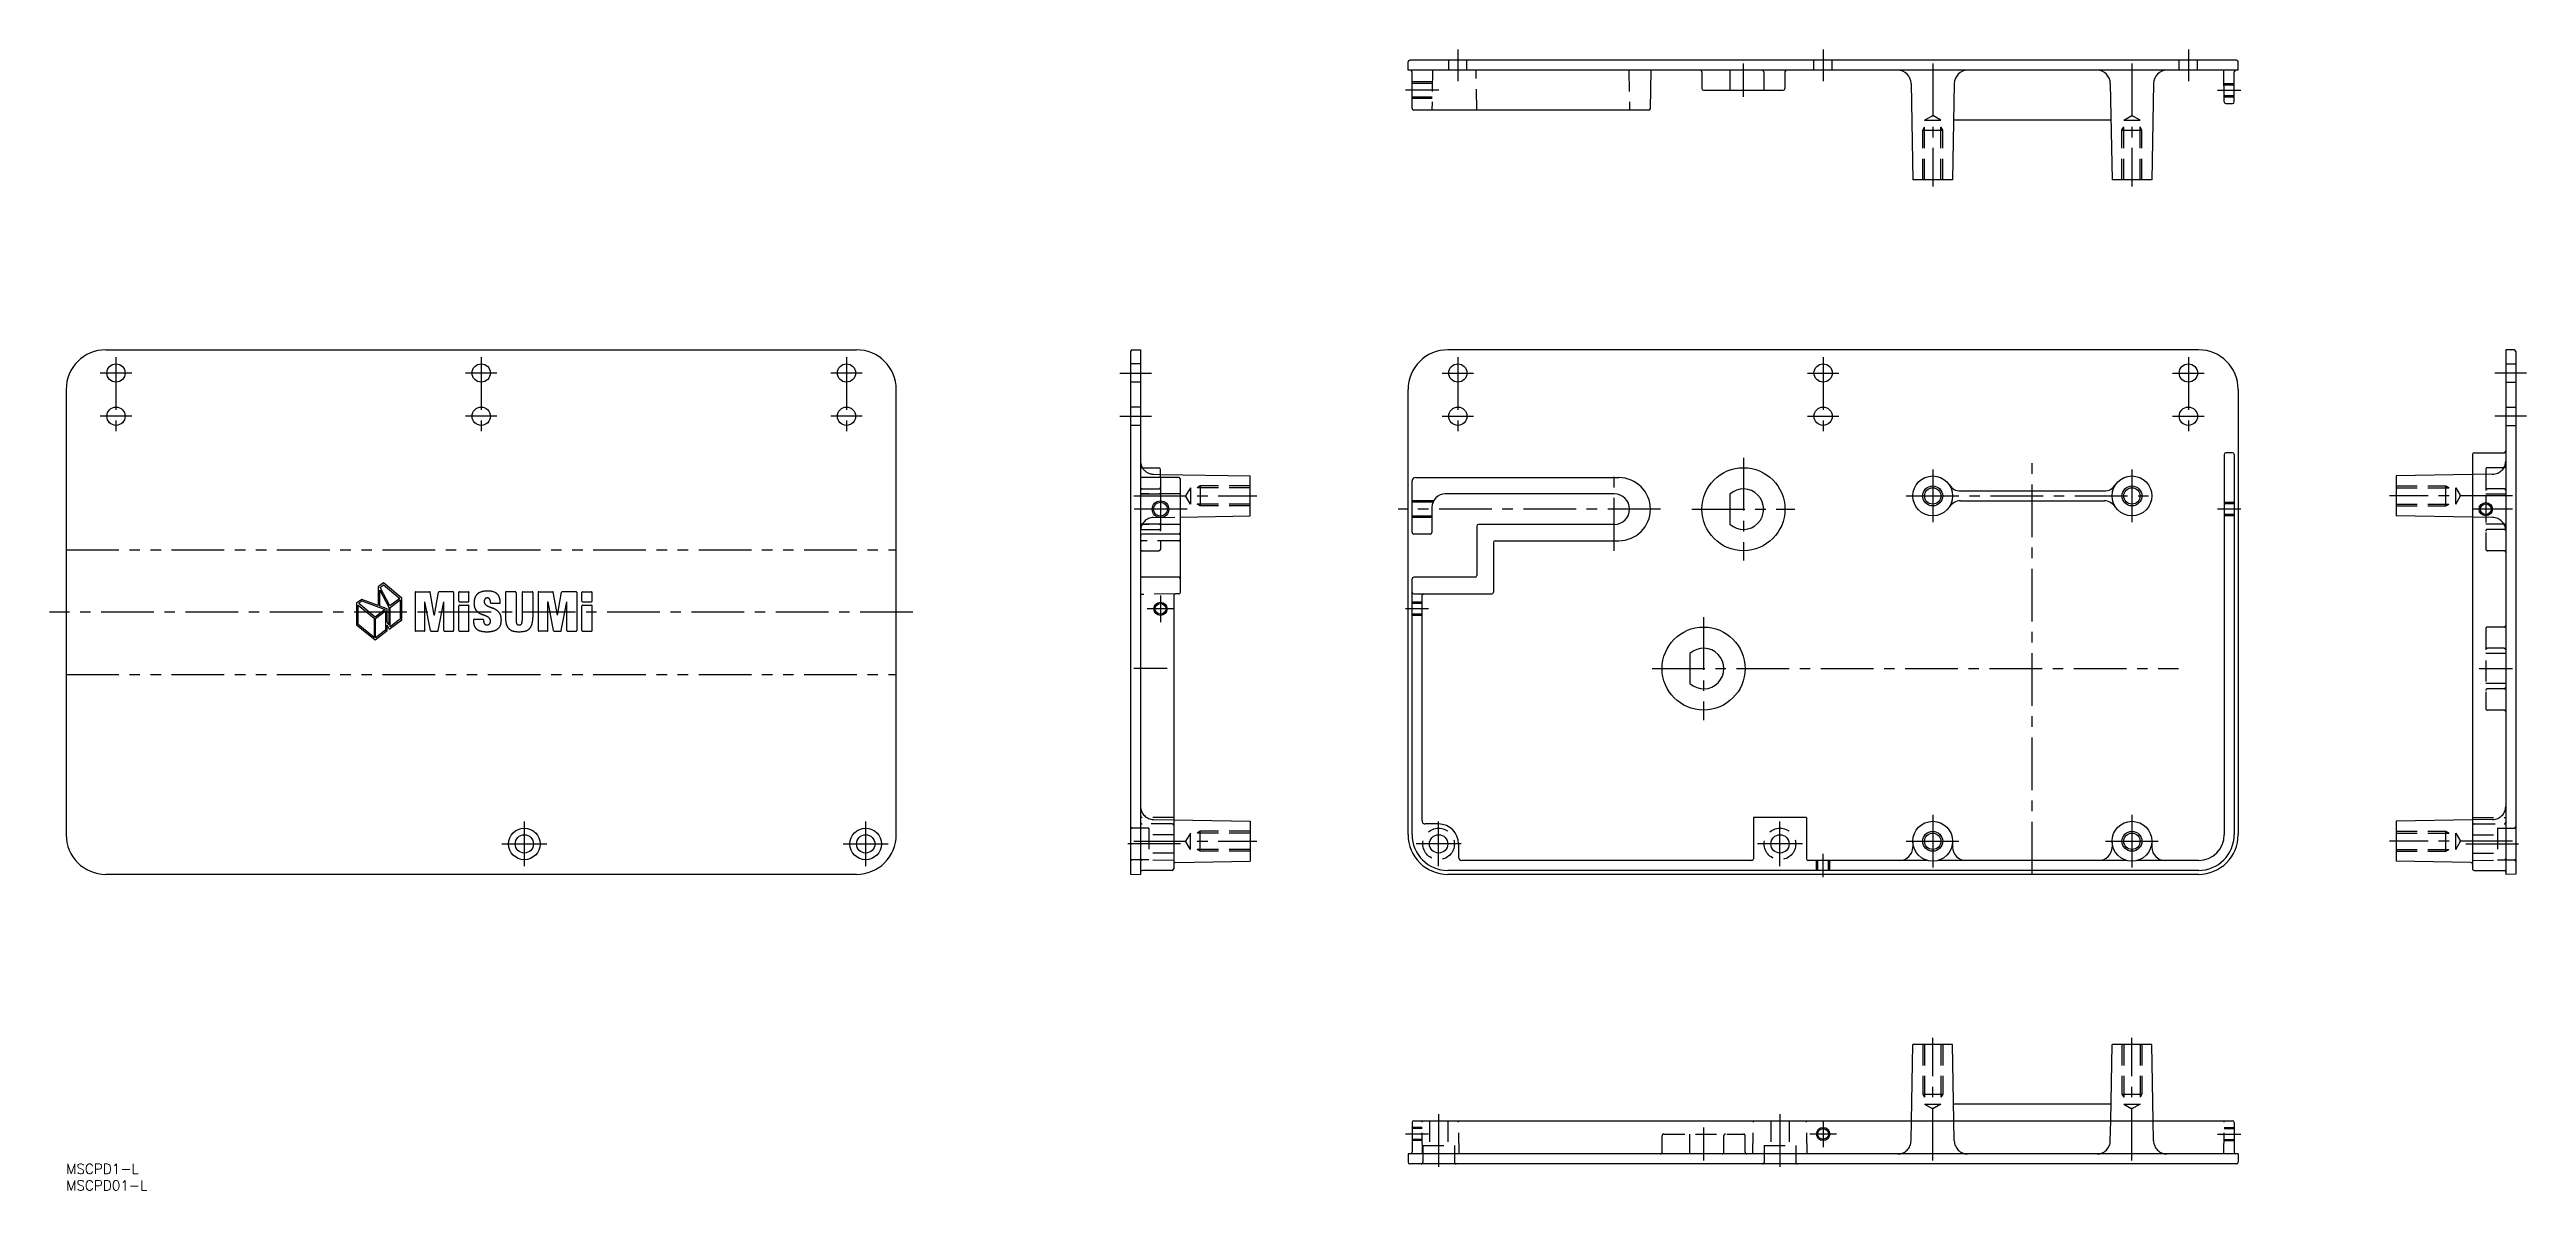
# Model space of a CAD drawing. Extents: x -5 to 741, y -8 to 336.
import ezdxf
from ezdxf.enums import TextEntityAlignment as Align

# ---------------------------------------------------------------- set-up
doc = ezdxf.new("R2010")
doc.units = 0
doc.header["$LTSCALE"] = 0.5
for name, pattern in [('CENTER', [50.8, 31.75, -6.35, 6.35, -6.35]), ('DASHED', [19.05, 12.7, -6.35]), ('PHANTOM', [63.5, 31.75, -6.35, 6.35, -6.35, 6.35, -6.35])]:
    doc.linetypes.add(name, pattern=pattern)
doc.layers.get('0').update_dxf_attribs({"linetype": 'CONTINUOUS'})
doc.layers.add('CENTER', color=1, linetype='CENTER')
doc.styles.get("Standard").update_dxf_attribs({"font": 'txt.shx', "height": 3, "bigfont": 'bigfont.shx'})

msp = doc.modelspace()

# ---------------------------------------------------------------- linework, layer by layer
at = {"color": 7, "linetype": 'CONTINUOUS'}
for p, q in [((404.12, 329.35), (404.12, 331.85)), ((654.12, 329.35), (404.12, 329.35)), ((653.62, 332.35), (404.62, 332.35)), ((405.32, 317.85), (405.32, 328.85)), ((477.12, 317.85), (477.32, 329.35)), ((492.62, 328.85), (492.62, 323.85)), ((517.62, 328.85), (517.62, 323.85)), ((649.92, 319.85), (649.75, 329.35)), ((652.92, 319.85), (652.92, 328.85)), ((654.12, 329.35), (654.12, 331.85)), ((493.12, 323.35), (517.12, 323.35)), ((555.61, 325.42), (556.12, 296.35)), ((568.63, 325.42), (568.12, 296.35)), ((615.61, 325.42), (616.12, 296.35)), ((628.63, 325.42), (628.12, 296.35)), ((476.62, 317.35), (405.82, 317.35)), ((615.81, 314.35), (568.43, 314.35)), ((650.42, 319.35), (652.42, 319.35)), ((568.12, 296.35), (556.12, 296.35)), ((628.12, 296.35), (616.12, 296.35)), ((12, 245.17), (238, 245.17)), ((320.56, 244.63), (320.56, 87.23)), ((321.05, 245.13), (323.56, 245.17)), ((323.56, 245.17), (323.56, 87.17)), ((642.12, 245.17), (416.12, 245.17)), ((737.19, 245.13), (734.68, 245.17)), ((734.68, 245.17), (734.68, 87.17)), ((737.68, 244.63), (737.68, 87.23)), ((0, 233.17), (0, 99.17)), ((250, 99.17), (250, 233.17)), ((404.12, 99.17), (404.12, 233.17)), ((654.12, 233.17), (654.12, 99.17)), ((324.06, 209.67), (329.06, 209.67)), ((329.56, 206.67), (329.56, 209.17)), ((649.92, 213.67), (649.92, 99.17)), ((652.42, 214.17), (650.42, 214.17)), ((652.92, 213.67), (652.92, 99.17)), ((724.68, 213.67), (724.68, 88.87)), ((725.18, 214.17), (734.18, 214.17)), ((335.06, 206.67), (324.06, 206.67)), ((329.56, 207.65), (356.56, 207.17)), ((335.56, 172.17), (335.56, 206.17)), ((356.56, 195.17), (356.56, 207.17)), ((405.32, 190.17), (405.32, 205.67)), ((406.32, 206.67), (467.62, 206.67)), ((466.22, 201.77), (415.32, 201.77)), ((501.02, 201.69), (501.02, 192.66)), ((570.47, 202.67), (613.77, 202.67)), ((724.68, 207.58), (701.68, 207.17)), ((701.68, 207.17), (701.68, 195.17)), ((335.56, 194.81), (356.56, 195.17)), ((411.32, 197.77), (411.32, 190.17)), ((570.47, 199.67), (613.77, 199.67)), ((724.68, 194.77), (701.68, 195.17)), ((335.06, 189.67), (324.06, 189.67)), ((410.82, 189.67), (405.82, 189.67)), ((424.82, 192.07), (424.82, 177.17)), ((466.22, 192.57), (425.32, 192.57)), ((429.82, 187.17), (429.82, 172.17)), ((430.32, 187.67), (467.62, 187.67)), ((335.06, 176.67), (324.06, 176.67)), ((335.06, 171.67), (334.06, 171.67)), ((405.32, 99.17), (405.32, 176.17)), ((424.32, 176.67), (405.82, 176.67)), ((405.82, 171.67), (429.32, 171.67)), ((333.56, 171.17), (333.56, 88.87)), ((408.32, 103.37), (408.32, 171.17)), ((489.02, 153.69), (489.02, 144.66)), ((333.56, 103.58), (356.56, 103.17)), ((356.56, 103.17), (356.56, 91.17)), ((413.32, 102.37), (409.32, 102.37)), ((524.12, 104.37), (508.12, 104.37)), ((508.12, 104.37), (508.12, 91.87)), ((524.12, 104.37), (524.12, 91.87)), ((556.12, 97.17), (556.12, 95.37)), ((568.12, 97.17), (568.12, 95.37)), ((616.12, 97.17), (616.12, 95.37)), ((628.12, 97.17), (628.12, 95.37)), ((724.68, 103.58), (701.68, 103.17)), ((701.68, 103.17), (701.68, 91.17)), ((334.05, 90.78), (356.56, 91.17)), ((419.32, 96.37), (419.32, 92.37)), ((507.62, 91.37), (420.32, 91.37)), ((560.58, 91.37), (524.62, 91.37)), ((620.58, 91.37), (563.66, 91.37)), ((642.12, 91.37), (623.66, 91.37)), ((724.19, 90.78), (701.68, 91.17)), ((238, 87.17), (12, 87.17)), ((320.56, 87.23), (323.56, 87.17)), ((333.06, 88.37), (324.06, 88.37)), ((642.12, 88.37), (416.12, 88.37)), ((642.12, 87.17), (416.12, 87.17)), ((725.18, 88.37), (734.18, 88.37)), ((737.68, 87.23), (734.68, 87.17)), ((555.72, 13), (556.12, 36)), ((568.12, 36), (556.12, 36)), ((568.52, 13), (568.12, 36)), ((615.72, 13), (616.12, 36)), ((628.12, 36), (616.12, 36)), ((628.52, 13), (628.12, 36)), ((615.81, 18), (568.43, 18)), ((405.32, 12.5), (405.32, 3.5)), ((405.82, 13), (652.42, 13)), ((652.92, 12.5), (652.92, 3.5)), ((404.12, 3), (404.12, 0.5)), ((654.12, 3), (404.12, 3)), ((653.62, 0), (404.62, 0)), ((654.12, 3), (654.12, 0.5))]:
    msp.add_line(p, q, dxfattribs=at)
at = {"color": 3, "linetype": 'DASHED'}
for p, q in [((411.53, 329.35), (411.32, 317.35)), ((416.37, 329.35), (416.37, 332.35)), ((421.87, 329.35), (421.87, 332.35)), ((424.82, 317.35), (424.61, 329.35)), ((470.61, 329.35), (470.82, 317.35)), ((501.02, 329.35), (501.02, 323.35)), ((511.22, 328.85), (511.22, 323.85)), ((526.37, 329.35), (526.37, 332.35)), ((531.87, 329.35), (531.87, 332.35)), ((636.37, 329.35), (636.37, 332.35)), ((641.87, 329.35), (641.87, 332.35)), ((411.47, 325.85), (405.32, 325.85)), ((411.46, 325.42), (405.32, 325.42)), ((411.39, 321.28), (405.32, 321.28)), ((411.38, 320.85), (405.32, 320.85)), ((649.82, 325.35), (652.92, 325.35)), ((649.83, 324.97), (652.92, 324.97)), ((649.89, 321.73), (652.92, 321.73)), ((649.89, 321.35), (652.92, 321.35)), ((559.66, 314.35), (562.12, 315.77)), ((559.66, 296.35), (559.66, 314.35)), ((559.66, 314.35), (564.58, 314.35)), ((564.58, 314.35), (562.12, 315.77)), ((564.58, 296.35), (564.58, 314.35)), ((619.66, 314.35), (622.12, 315.77)), ((619.66, 296.35), (619.66, 314.35)), ((619.66, 314.35), (624.58, 314.35)), ((624.58, 314.35), (622.12, 315.77)), ((624.58, 296.35), (624.58, 314.35)), ((559.12, 311.35), (559.66, 312.29)), ((559.12, 296.35), (559.12, 311.35)), ((559.12, 311.35), (565.12, 311.35)), ((565.12, 311.35), (564.58, 312.29)), ((565.12, 296.35), (565.12, 311.35)), ((619.12, 311.35), (619.66, 312.29)), ((619.12, 296.35), (619.12, 311.35)), ((619.12, 311.35), (625.12, 311.35)), ((625.12, 311.35), (624.58, 312.29)), ((625.12, 296.35), (625.12, 311.35)), ((323.56, 240.92), (320.56, 240.92)), ((734.68, 240.92), (737.68, 240.92)), ((323.56, 235.42), (320.56, 235.42)), ((734.68, 235.42), (737.68, 235.42)), ((323.56, 227.92), (320.56, 227.92)), ((734.68, 227.92), (737.68, 227.92)), ((323.56, 222.42), (320.56, 222.42)), ((734.68, 222.42), (737.68, 222.42)), ((728.68, 209.17), (728.68, 185.17)), ((734.18, 209.67), (729.18, 209.67)), ((329.56, 201.69), (323.56, 201.69)), ((324.06, 203.27), (329.06, 203.27)), ((335.56, 201.77), (324.06, 201.77)), ((327.49, 207.68), (329.56, 207.65)), ((329.56, 206.67), (329.56, 185.17)), ((338.56, 203.63), (337.14, 201.17)), ((356.56, 203.63), (338.56, 203.63)), ((338.56, 203.63), (338.56, 198.72)), ((341.56, 204.17), (340.62, 203.63)), ((356.56, 204.17), (341.56, 204.17)), ((341.56, 204.17), (341.56, 198.17)), ((701.68, 204.17), (716.68, 204.17)), ((701.68, 203.63), (719.68, 203.63)), ((716.68, 198.17), (716.68, 204.17)), ((716.68, 204.17), (717.62, 203.63)), ((719.68, 198.72), (719.68, 203.63)), ((719.68, 203.63), (721.1, 201.17)), ((730.75, 207.68), (724.68, 207.58)), ((734.68, 201.69), (728.68, 201.69)), ((734.18, 203.27), (729.18, 203.27)), ((327.49, 194.67), (335.56, 194.81)), ((338.56, 198.72), (337.14, 201.17)), ((356.56, 198.72), (338.56, 198.72)), ((341.56, 198.17), (340.62, 198.72)), ((356.56, 198.17), (341.56, 198.17)), ((411.8, 199.67), (405.32, 199.67)), ((411.6, 199.24), (405.32, 199.24)), ((411.32, 195.11), (405.32, 195.11)), ((411.32, 194.67), (405.32, 194.67)), ((652.92, 199.17), (649.92, 199.17)), ((652.92, 198.8), (649.92, 198.8)), ((652.92, 195.55), (649.92, 195.55)), ((652.92, 195.17), (649.92, 195.17)), ((701.68, 198.72), (719.68, 198.72)), ((701.68, 198.17), (716.68, 198.17)), ((716.68, 198.17), (717.62, 198.72)), ((719.68, 198.72), (721.1, 201.17)), ((730.75, 194.67), (724.68, 194.77)), ((329.56, 192.66), (323.56, 192.66)), ((335.56, 192.57), (324.06, 192.57)), ((324.06, 191.07), (329.06, 191.07)), ((335.06, 187.67), (324.06, 187.67)), ((734.68, 192.66), (728.68, 192.66)), ((734.18, 191.07), (729.18, 191.07)), ((324.06, 184.67), (329.06, 184.67)), ((734.18, 184.67), (729.18, 184.67)), ((334.04, 171.67), (323.56, 171.49)), ((408.32, 169.17), (405.32, 169.17)), ((408.32, 168.8), (405.32, 168.8)), ((408.32, 165.55), (405.32, 165.55)), ((408.32, 165.17), (405.32, 165.17)), ((728.68, 161.17), (728.68, 137.17)), ((734.18, 161.67), (729.18, 161.67)), ((734.68, 153.69), (728.68, 153.69)), ((734.18, 155.27), (729.18, 155.27)), ((734.68, 144.66), (728.68, 144.66)), ((734.18, 143.07), (729.18, 143.07)), ((734.18, 136.67), (729.18, 136.67)), ((326.06, 101.12), (321.06, 101.12)), ((333.56, 104.37), (323.56, 104.37)), ((333.06, 102.37), (324.06, 102.37)), ((326.06, 101.12), (326.06, 91.62)), ((333.56, 99.12), (326.06, 99.12)), ((327.49, 103.68), (333.56, 103.58)), ((338.56, 99.63), (337.14, 97.17)), ((338.56, 94.72), (337.14, 97.17)), ((356.56, 99.63), (338.56, 99.63)), ((338.56, 94.72), (338.56, 99.63)), ((341.56, 100.17), (340.62, 99.63)), ((356.56, 100.17), (341.56, 100.17)), ((341.56, 94.17), (341.56, 100.17)), ((701.68, 100.17), (716.68, 100.17)), ((701.68, 99.63), (719.68, 99.63)), ((716.68, 94.17), (716.68, 100.17)), ((716.68, 100.17), (717.62, 99.63)), ((719.68, 94.72), (719.68, 99.63)), ((719.68, 99.63), (721.1, 97.17)), ((719.68, 94.72), (721.1, 97.17)), ((724.68, 104.37), (734.68, 104.37)), ((730.75, 103.68), (724.68, 103.58)), ((724.68, 99.12), (732.18, 99.12)), ((725.18, 102.37), (734.18, 102.37)), ((732.18, 101.12), (732.18, 91.62)), ((732.18, 101.12), (737.18, 101.12)), ((326.06, 91.62), (321.06, 91.62)), ((333.56, 91.37), (324.05, 91.54)), ((333.56, 93.62), (326.06, 93.62)), ((356.56, 94.72), (338.56, 94.72)), ((341.56, 94.17), (340.62, 94.72)), ((356.56, 94.17), (341.56, 94.17)), ((527.12, 88.37), (527.12, 91.37)), ((527.5, 88.37), (527.5, 91.37)), ((530.74, 88.37), (530.74, 91.37)), ((531.12, 88.37), (531.12, 91.37)), ((701.68, 94.72), (719.68, 94.72)), ((701.68, 94.17), (716.68, 94.17)), ((716.68, 94.17), (717.62, 94.72)), ((724.68, 93.62), (732.18, 93.62)), ((724.68, 91.37), (734.19, 91.54)), ((732.18, 91.62), (737.18, 91.62)), ((559.12, 36), (559.12, 21)), ((559.66, 36), (559.66, 18)), ((564.58, 36), (564.58, 18)), ((565.12, 36), (565.12, 21)), ((619.12, 36), (619.12, 21)), ((619.66, 36), (619.66, 18)), ((624.58, 36), (624.58, 18)), ((625.12, 36), (625.12, 21)), ((559.12, 21), (565.12, 21)), ((559.12, 21), (559.66, 20.06)), ((559.66, 18), (564.58, 18)), ((559.66, 18), (562.12, 16.58)), ((564.58, 18), (562.12, 16.58)), ((565.12, 21), (564.58, 20.06)), ((619.12, 21), (625.12, 21)), ((619.12, 21), (619.66, 20.06)), ((619.66, 18), (624.58, 18)), ((619.66, 18), (622.12, 16.58)), ((624.58, 18), (622.12, 16.58)), ((625.12, 21), (624.58, 20.06)), ((408.36, 11), (405.32, 11)), ((408.36, 10.62), (405.32, 10.62)), ((408.49, 3), (408.32, 13)), ((410.57, 13), (410.57, 5.5)), ((416.07, 13), (416.07, 5.5)), ((419.49, 3), (419.32, 13)), ((480.62, 3.5), (480.62, 8.5)), ((481.12, 9), (505.12, 9)), ((489.02, 3), (489.02, 9)), ((499.22, 3.5), (499.22, 8.5)), ((505.62, 3.5), (505.62, 8.5)), ((507.95, 3), (508.12, 13)), ((513.37, 13), (513.37, 5.5)), ((518.87, 13), (518.87, 5.5)), ((524.29, 3), (524.12, 13)), ((555.61, 6.93), (555.72, 13)), ((568.63, 6.93), (568.52, 13)), ((615.61, 6.93), (615.72, 13)), ((628.63, 6.93), (628.52, 13)), ((649.75, 3), (649.92, 13)), ((649.88, 10.62), (652.92, 10.62)), ((649.89, 11), (652.92, 11)), ((408.42, 7.38), (405.32, 7.38)), ((408.43, 7), (405.32, 7)), ((408.57, 5.5), (418.07, 5.5)), ((408.57, 5.5), (408.57, 0.5)), ((418.07, 5.5), (418.07, 0.5)), ((511.37, 5.5), (520.87, 5.5)), ((511.37, 5.5), (511.37, 0.5)), ((520.87, 5.5), (520.87, 0.5)), ((649.82, 7.38), (652.92, 7.38)), ((649.82, 7), (652.92, 7))]:
    msp.add_line(p, q, dxfattribs=at)
at = {"color": 3, "linetype": 'PHANTOM'}
for p, q in [((0, 184.92), (250, 184.92)), ((95.53, 174.95), (94.01, 173.79)), ((94.01, 173.79), (94.01, 168.12)), ((94.47, 167.98), (94.47, 172.74)), ((94.47, 172.74), (97.13, 167.63)), ((94.52, 173.61), (95.55, 174.39)), ((97.44, 168.02), (94.52, 173.61)), ((101.06, 170.42), (95.53, 174.95)), ((95.55, 174.39), (100.53, 170.3)), ((105.08, 172.13), (105.08, 160.62)), ((105.25, 172.29), (109.46, 172.29)), ((110.87, 165.28), (109.62, 172.16)), ((110.91, 165.28), (112.15, 172.16)), ((116.53, 172.29), (112.32, 172.29)), ((116.69, 172.13), (116.69, 160.62)), ((118.27, 169.48), (118.27, 172.13)), ((118.43, 172.29), (121.16, 172.29)), ((121.32, 169.48), (121.32, 172.13)), ((132.32, 172.13), (132.32, 164.53)), ((135.31, 172.29), (132.49, 172.29)), ((135.48, 172.13), (135.48, 163.75)), ((137.38, 172.13), (137.38, 163.75)), ((137.54, 172.29), (140.37, 172.29)), ((140.54, 172.13), (140.54, 164.53)), ((142.15, 172.13), (142.15, 160.62)), ((142.31, 172.29), (146.53, 172.29)), ((147.94, 165.28), (146.69, 172.16)), ((147.97, 165.28), (149.22, 172.16)), ((153.59, 172.29), (149.38, 172.29)), ((153.76, 172.13), (153.76, 160.62)), ((155.33, 169.48), (155.33, 172.13)), ((155.5, 172.29), (158.22, 172.29)), ((158.39, 169.48), (158.39, 172.13)), ((89.01, 170), (87.49, 168.89)), ((87.49, 168.89), (87.49, 162.32)), ((87.95, 162.49), (87.95, 168.28)), ((87.95, 168.28), (92.75, 164.32)), ((88.1, 168.78), (89.09, 169.54)), ((93.02, 164.66), (88.1, 168.78)), ((94.01, 168.12), (89.01, 170)), ((89.09, 169.54), (96.03, 166.95)), ((92.75, 164.32), (92.75, 158.52)), ((96.03, 166.95), (93.02, 164.66)), ((93.18, 164.24), (96.22, 166.53)), ((93.18, 158.47), (93.18, 164.24)), ((96.68, 167.14), (94.47, 167.98)), ((96.22, 166.53), (96.22, 160.77)), ((96.68, 163.24), (96.68, 167.14)), ((97.13, 167.63), (97.13, 162.35)), ((100.53, 170.3), (97.44, 168.02)), ((97.59, 167.56), (100.6, 169.84)), ((97.59, 161.76), (97.59, 167.56)), ((100.6, 169.84), (100.6, 164.09)), ((101.06, 163.9), (101.06, 170.42)), ((108.03, 169.28), (108.07, 169.28)), ((108.03, 160.62), (108.03, 169.28)), ((109.72, 160.59), (108.07, 169.28)), ((110.91, 165.28), (110.87, 165.28)), ((112.05, 160.59), (113.71, 169.28)), ((113.74, 169.28), (113.71, 169.28)), ((113.74, 160.62), (113.74, 169.28)), ((118.27, 160.62), (118.27, 168.09)), ((118.43, 169.31), (121.16, 169.31)), ((118.43, 168.26), (121.16, 168.26)), ((121.32, 160.62), (121.32, 168.09)), ((127.78, 169.05), (127.78, 169.16)), ((127.94, 168.88), (130.56, 168.88)), ((145.1, 169.28), (145.13, 169.28)), ((145.1, 160.62), (145.1, 169.28)), ((146.79, 160.59), (145.13, 169.28)), ((147.97, 165.28), (147.94, 165.28)), ((149.12, 160.59), (150.77, 169.28)), ((150.81, 169.28), (150.77, 169.28)), ((150.81, 160.62), (150.81, 169.28)), ((155.33, 160.62), (155.33, 168.09)), ((155.5, 169.31), (158.22, 169.31)), ((155.5, 168.26), (158.22, 168.26)), ((158.39, 160.62), (158.39, 168.09)), ((87.49, 162.32), (93.02, 157.8)), ((92.75, 158.52), (87.95, 162.49)), ((93.02, 157.8), (96.69, 160.59)), ((96.22, 160.77), (93.18, 158.47)), ((97.13, 162.35), (96.68, 163.24)), ((96.69, 160.59), (96.69, 162.21)), ((96.69, 162.21), (97.32, 161.04)), ((97.32, 161.04), (101.06, 163.9)), ((100.6, 164.09), (97.59, 161.76)), ((107.87, 160.46), (105.25, 160.46)), ((109.89, 160.46), (111.89, 160.46)), ((113.91, 160.46), (116.53, 160.46)), ((118.43, 160.46), (121.16, 160.46)), ((122.68, 163.81), (122.68, 163.56)), ((125.57, 163.97), (122.84, 163.97)), ((125.73, 163.81), (125.73, 163.69)), ((144.94, 160.46), (142.31, 160.46)), ((146.95, 160.46), (148.96, 160.46)), ((150.97, 160.46), (153.59, 160.46)), ((155.5, 160.46), (158.22, 160.46)), ((0, 147.42), (250, 147.42))]:
    msp.add_line(p, q, dxfattribs=at)
for points in [[(126, 162.65, 0.434056), (127.53, 162.65, 0.361598), (127.43, 164.38, 0.084212), (126.51, 164.96, 0.010692), (125.31, 165.45, -0.063921), (124.11, 166.09, -0.109056), (123.19, 167.14, -0.125561), (122.83, 168.83, -0.032648), (122.87, 169.58, -0.046116), (123.04, 170.33, -0.124974), (123.81, 171.58)], [(123.81, 171.58, -0.071934), (124.48, 172.05, -0.117535), (126.8, 172.52)], [(129.16, 172.09, 0.109328), (126.8, 172.52)], [(129.8, 171.65, 0.075698), (129.16, 172.09)], [(130.67, 165.62, 0.108031), (129.71, 166.71, 0.062219), (128.47, 167.38, -0.008972), (127.22, 167.88, -0.078695), (126.26, 168.47, -0.373866), (126.12, 170.11)], [(126.12, 170.11, -0.209652), (126.69, 170.43)], [(126.69, 170.43, -0.028268), (126.87, 170.44)], [(127.56, 170.06, 0.163651), (127.21, 170.37, 0.101224), (126.87, 170.44)], [(127.78, 169.16, 0.141664), (127.56, 170.06)], [(129.95, 161.12, 0.225114), (131.03, 163.37, 0.143583), (130.67, 165.62)], [(132.59, 162.46, -0.07645), (132.32, 164.53)], [(140.26, 162.46, 0.07645), (140.54, 164.53)], [(122.68, 163.56, 0.099346), (122.95, 162)], [(122.95, 162, 0.133883), (123.74, 160.98, 0.104691), (125.01, 160.43)], [(126.69, 160.27, -0.049343), (125.01, 160.43)], [(125.73, 163.69, 0.046625), (125.77, 163.17, 0.126926), (126, 162.65)], [(126.69, 160.27, 0.053115), (128.32, 160.42, 0.112324), (129.95, 161.12)], [(133.38, 161.13, -0.120545), (132.59, 162.46)], [(134.67, 160.45, -0.136598), (133.38, 161.13)], [(134.67, 160.45, 0.103614), (138.19, 160.45)], [(135.74, 162.6, -0.132446), (135.52, 163.18, -0.036495), (135.48, 163.75)], [(137.12, 162.6, 0.132446), (137.34, 163.18, 0.036495), (137.38, 163.75)], [(138.19, 160.45, 0.136598), (139.48, 161.13)], [(139.48, 161.13, 0.120545), (140.26, 162.46)]]:
    msp.add_lwpolyline(points, format="xyb", dxfattribs=at)
at = {"color": 7, "linetype": 'CONTINUOUS'}
for centre, radius in [((15, 238.17), 2.75), ((125, 238.17), 2.75), ((235, 238.17), 2.75), ((419.12, 238.17), 2.75), ((529.12, 238.17), 2.75), ((639.12, 238.17), 2.75), ((15, 225.17), 2.75), ((125, 225.17), 2.75), ((235, 225.17), 2.75), ((419.12, 225.17), 2.75), ((529.12, 225.17), 2.75), ((639.12, 225.17), 2.75), ((505.12, 197.17), 12.5), ((562.12, 201.17), 6), ((562.12, 201.17), 2.46), ((622.12, 201.17), 6), ((622.12, 201.17), 2.46), ((329.56, 197.17), 2.07), ((728.68, 197.17), 1.62), ((329.56, 167.17), 1.62), ((493.12, 149.17), 12.5), ((138, 96.37), 4.75), ((138, 96.37), 2.75), ((240.8, 96.37), 4.75), ((240.8, 96.37), 2.75), ((413.32, 96.37), 2.75), ((516.12, 96.37), 2.75), ((562.12, 97.17), 6), ((562.12, 97.17), 2.46), ((622.12, 97.17), 6), ((622.12, 97.17), 2.46), ((529.12, 9), 1.62)]:
    msp.add_circle(centre, radius, dxfattribs=at)
at = {"color": 3, "linetype": 'CONTINUOUS'}
for centre, radius in [((562.12, 201.17), 3), ((622.12, 201.17), 3), ((329.56, 197.17), 2.5), ((728.68, 197.17), 2), ((329.56, 167.17), 2), ((562.12, 97.17), 3), ((622.12, 97.17), 3), ((529.12, 9), 2)]:
    msp.add_circle(centre, radius, dxfattribs=at)
at = {"color": 3, "linetype": 'DASHED'}
for centre in [(413.32, 96.37), (516.12, 96.37)]:
    msp.add_circle(centre, 4.75, dxfattribs=at)
at = {"color": 7, "linetype": 'CONTINUOUS'}
for centre, radius, start, end in [((404.62, 331.85), 0.5, 90, 180), ((404.82, 328.85), 0.5, 0, 90), ((492.12, 328.85), 0.5, 0, 90), ((518.12, 328.85), 0.5, 90, 180), ((551.61, 325.35), 4, 1, 90), ((572.63, 325.35), 4, 90, 179), ((611.61, 325.35), 4, 1, 90), ((632.63, 325.35), 4, 90, 179), ((653.42, 328.85), 0.5, 90, 180), ((653.62, 331.85), 0.5, 0, 90), ((493.12, 323.85), 0.5, 180, 270), ((517.12, 323.85), 0.5, 270, 0), ((405.82, 317.85), 0.5, 180, 270), ((476.62, 317.85), 0.5, 270, 0), ((650.42, 319.85), 0.5, 180, 270), ((652.42, 319.85), 0.5, 270, 0), ((12, 233.17), 12, 90, 180), ((238, 233.17), 12, 0, 90), ((321.06, 244.63), 0.5, 91, 180), ((416.12, 233.17), 12, 90, 180), ((642.12, 233.17), 12, 0, 90), ((737.18, 244.63), 0.5, 0, 89), ((324.06, 210.17), 0.5, 180, 270), ((329.06, 209.17), 0.5, 0, 90), ((650.42, 213.67), 0.5, 90, 180), ((652.42, 213.67), 0.5, 0, 90), ((725.18, 213.67), 0.5, 90, 180), ((734.18, 214.67), 0.5, 270, 0), ((324.06, 207.17), 0.5, 180, 270), ((335.06, 206.17), 0.5, 0, 90), ((406.32, 205.67), 1, 90, 180), ((415.32, 197.77), 4, 90, 180), ((466.22, 197.17), 4.6, 270, 90), ((467.62, 197.17), 9.5, 270, 90), ((505.12, 197.17), 6.1, 227.76824, 132.23176), ((570.47, 206.67), 4, 213.36701, 270), ((613.77, 206.67), 4, 270, 326.63299), ((570.47, 195.67), 4, 90, 146.63299), ((613.77, 195.67), 4, 33.36701, 90), ((324.06, 189.17), 0.5, 90, 180), ((335.06, 190.17), 0.5, 270, 0), ((405.82, 190.17), 0.5, 180, 270), ((410.82, 190.17), 0.5, 270, 0), ((425.32, 192.07), 0.5, 90, 180), ((430.32, 187.17), 0.5, 90, 180), ((324.06, 177.17), 0.5, 180, 270), ((334.06, 171.17), 0.5, 90, 180), ((335.06, 176.17), 0.5, 0, 90), ((335.06, 172.17), 0.5, 270, 0), ((405.82, 176.17), 0.5, 90, 180), ((405.82, 172.17), 0.5, 180, 270), ((408.82, 171.17), 0.5, 90, 180), ((424.32, 177.17), 0.5, 270, 0), ((429.32, 172.17), 0.5, 270, 0), ((493.12, 149.17), 6.1, 227.76824, 132.23176), ((12, 99.17), 12, 180, 270), ((238, 99.17), 12, 270, 0), ((416.12, 99.17), 12, 180, 270), ((416.12, 99.17), 10.8, 180, 270), ((409.32, 103.37), 1, 180, 270), ((413.32, 96.37), 6, 0, 90), ((642.12, 99.17), 12, 270, 0), ((642.12, 99.17), 10.8, 270, 0), ((642.12, 99.17), 7.8, 270, 0), ((334.06, 90.28), 0.5, 91, 180), ((420.32, 92.37), 1, 180, 270), ((507.62, 91.87), 0.5, 270, 0), ((524.62, 91.87), 0.5, 180, 270), ((552.12, 95.37), 4, 270, 0), ((572.12, 95.37), 4, 180, 270), ((612.12, 95.37), 4, 270, 0), ((632.12, 95.37), 4, 180, 270), ((724.18, 90.28), 0.5, 0, 89), ((324.06, 87.87), 0.5, 90, 180), ((333.06, 88.87), 0.5, 270, 0), ((725.18, 88.87), 0.5, 180, 270), ((734.18, 87.87), 0.5, 0, 90), ((405.82, 12.5), 0.5, 90, 180), ((652.42, 12.5), 0.5, 0, 90), ((404.62, 0.5), 0.5, 180, 270), ((404.82, 3.5), 0.5, 270, 0), ((653.42, 3.5), 0.5, 180, 270), ((653.62, 0.5), 0.5, 270, 0)]:
    msp.add_arc(centre, radius, start, end, dxfattribs=at)
at = {"color": 3, "linetype": 'DASHED'}
for centre, radius, start, end in [((510.72, 328.85), 0.5, 0, 90), ((511.72, 323.85), 0.5, 180, 270), ((327.56, 211.68), 4, 180, 210.11264), ((327.56, 211.68), 4, 210.11264, 269), ((729.18, 209.17), 0.5, 90, 180), ((730.68, 211.68), 4, 271, 0), ((734.18, 210.17), 0.5, 270, 0), ((324.06, 202.77), 0.5, 90, 180), ((324.06, 201.27), 0.5, 90, 180), ((329.06, 203.77), 0.5, 270, 0), ((729.18, 203.77), 0.5, 180, 270), ((734.18, 202.77), 0.5, 0, 90), ((327.56, 190.67), 4, 91, 180), ((730.68, 190.67), 4, 0, 89), ((324.06, 193.07), 0.5, 180, 270), ((324.06, 191.57), 0.5, 180, 270), ((324.06, 187.17), 0.5, 90, 180), ((329.06, 190.57), 0.5, 0, 90), ((335.06, 188.17), 0.5, 270, 0), ((729.18, 190.57), 0.5, 90, 180), ((734.18, 191.57), 0.5, 270, 0), ((324.06, 184.17), 0.5, 90, 180), ((329.06, 185.17), 0.5, 270, 0), ((729.18, 185.17), 0.5, 180, 270), ((734.18, 184.17), 0.5, 0, 90), ((729.18, 161.17), 0.5, 90, 180), ((734.18, 162.17), 0.5, 270, 0), ((729.18, 155.77), 0.5, 180, 270), ((734.18, 154.77), 0.5, 0, 90), ((729.18, 142.57), 0.5, 90, 180), ((734.18, 143.57), 0.5, 270, 0), ((729.18, 137.17), 0.5, 180, 270), ((734.18, 136.17), 0.5, 0, 90), ((327.56, 107.68), 4, 180, 269), ((730.68, 107.68), 4, 271, 0), ((321.06, 101.62), 0.5, 180, 270), ((324.06, 102.87), 0.5, 180, 270), ((333.06, 101.87), 0.5, 0, 90), ((725.18, 101.87), 0.5, 90, 180), ((734.18, 102.87), 0.5, 270, 0), ((737.18, 101.62), 0.5, 270, 0), ((321.06, 91.12), 0.5, 90, 180), ((324.06, 92.04), 0.5, 180, 269), ((734.18, 92.04), 0.5, 271, 0), ((737.18, 91.12), 0.5, 0, 90), ((481.12, 8.5), 0.5, 90, 180), ((499.72, 8.5), 0.5, 90, 180), ((505.12, 8.5), 0.5, 0, 90), ((408.07, 0.5), 0.5, 270, 0), ((418.57, 0.5), 0.5, 180, 270), ((480.12, 3.5), 0.5, 270, 0), ((498.72, 3.5), 0.5, 270, 0), ((506.12, 3.5), 0.5, 180, 270), ((510.87, 0.5), 0.5, 270, 0), ((521.37, 0.5), 0.5, 180, 270), ((551.61, 7), 4, 270, 359), ((572.63, 7), 4, 181, 270), ((611.61, 7), 4, 270, 359), ((632.63, 7), 4, 181, 270)]:
    msp.add_arc(centre, radius, start, end, dxfattribs=at)
at = {"color": 3, "linetype": 'PHANTOM'}
for centre, radius, start, end in [((105.25, 172.13), 0.165, 90, 180), ((109.46, 172.13), 0.165, 10.2895, 90), ((112.32, 172.13), 0.165, 90, 169.7105), ((116.53, 172.13), 0.165, 0, 90), ((118.43, 172.13), 0.165, 90, 180), ((121.16, 172.13), 0.165, 0, 90), ((127.84, 169.66), 2.8, 14.327, 45.41916), ((132.49, 172.13), 0.165, 90, 180), ((135.31, 172.13), 0.165, 360, 90), ((137.54, 172.13), 0.165, 90, 180), ((140.37, 172.13), 0.165, 0, 90), ((142.31, 172.13), 0.165, 90, 180), ((146.53, 172.13), 0.165, 10.2895, 90), ((149.38, 172.13), 0.165, 90, 169.7105), ((153.59, 172.13), 0.165, 0, 90), ((155.5, 172.13), 0.165, 90, 180), ((158.22, 172.13), 0.165, 0, 90), ((118.43, 169.48), 0.165, 180, 270), ((118.43, 168.09), 0.165, 90, 180), ((121.16, 169.48), 0.165, 270, 0), ((121.16, 168.09), 0.165, 0, 90), ((127.94, 169.05), 0.165, 180, 270), ((125.44, 169), 5.29, 0.55092, 14.87246), ((130.56, 169.05), 0.165, 270, 0.55092), ((155.5, 169.48), 0.165, 180, 270), ((155.5, 168.09), 0.165, 90, 180), ((158.22, 169.48), 0.165, 270, 0), ((158.22, 168.09), 0.165, 0, 90), ((105.25, 160.62), 0.165, 180, 270), ((105.25, 160.62), 0.165, 180, 270), ((107.87, 160.62), 0.165, 270, 0), ((109.89, 160.62), 0.165, 190.7974, 270), ((111.89, 160.62), 0.165, 270, 349.2026), ((113.91, 160.62), 0.165, 180, 270), ((116.53, 160.62), 0.165, 270, 0), ((118.43, 160.62), 0.165, 180, 270), ((121.16, 160.62), 0.165, 270, 0), ((122.84, 163.81), 0.165, 90, 180), ((125.57, 163.81), 0.165, 360, 90), ((136.43, 163.29), 0.975, 224.61955, 315.38045), ((142.31, 160.62), 0.165, 180, 270), ((142.31, 160.62), 0.165, 180, 270), ((144.94, 160.62), 0.165, 270, 0), ((146.95, 160.62), 0.165, 190.7974, 270), ((148.96, 160.62), 0.165, 270, 349.2026), ((150.97, 160.62), 0.165, 180, 270), ((153.59, 160.62), 0.165, 270, 0), ((155.5, 160.62), 0.165, 180, 270), ((158.22, 160.62), 0.165, 270, 0)]:
    msp.add_arc(centre, radius, start, end, dxfattribs=at)
at = {"layer": 'CENTER', "color": 1, "linetype": 'CENTER'}
for p, q in [((419.12, 335.6), (419.12, 326.1)), ((505.12, 321.35), (505.12, 331.35)), ((529.12, 335.6), (529.12, 326.1)), ((562.12, 331.35), (562.12, 294.35)), ((622.12, 331.35), (622.12, 294.35)), ((639.12, 335.6), (639.12, 326.1)), ((413.43, 323.35), (403.32, 323.35)), ((647.92, 323.35), (654.92, 323.35)), ((15, 242.92), (15, 220.42)), ((125, 242.92), (125, 220.42)), ((235, 242.92), (235, 220.42)), ((419.12, 242.92), (419.12, 220.42)), ((529.12, 242.92), (529.12, 220.42)), ((639.12, 242.92), (639.12, 220.42)), ((19.75, 238.17), (10.25, 238.17)), ((129.75, 238.17), (120.25, 238.17)), ((239.75, 238.17), (230.25, 238.17)), ((317.31, 238.17), (326.81, 238.17)), ((414.37, 238.17), (423.87, 238.17)), ((524.37, 238.17), (533.87, 238.17)), ((634.37, 238.17), (643.87, 238.17)), ((740.93, 238.17), (731.43, 238.17)), ((19.75, 225.17), (10.25, 225.17)), ((129.75, 225.17), (120.25, 225.17)), ((239.75, 225.17), (230.25, 225.17)), ((317.31, 225.17), (326.81, 225.17)), ((414.37, 225.17), (423.87, 225.17)), ((524.37, 225.17), (533.87, 225.17)), ((634.37, 225.17), (643.87, 225.17)), ((740.93, 225.17), (731.43, 225.17)), ((466.22, 184.67), (466.22, 209.67)), ((505.12, 212.67), (505.12, 181.67)), ((562.12, 209.17), (562.12, 193.17)), ((592.12, 87.17), (592.12, 211.17)), ((622.12, 209.17), (622.12, 193.17)), ((321.56, 201.17), (358.56, 201.17)), ((337.56, 197.17), (321.56, 197.17)), ((329.56, 200.67), (329.56, 193.67)), ((480.12, 197.17), (401.12, 197.17)), ((489.62, 197.17), (520.62, 197.17)), ((554.12, 201.17), (630.12, 201.17)), ((654.92, 197.17), (647.92, 197.17)), ((736.68, 201.17), (699.68, 201.17)), ((736.68, 197.17), (724.68, 197.17)), ((728.68, 201.17), (728.68, 193.17)), ((255, 166.17), (-5, 166.17)), ((333.56, 167.17), (325.56, 167.17)), ((329.56, 171.17), (329.56, 163.17)), ((410.32, 167.17), (403.32, 167.17)), ((493.12, 164.67), (493.12, 133.67)), ((331.56, 149.17), (321.56, 149.17)), ((477.62, 149.17), (636.12, 149.17)), ((726.68, 149.17), (736.68, 149.17)), ((562.12, 105.17), (562.12, 89.17)), ((622.12, 105.17), (622.12, 89.17)), ((138, 89.62), (138, 103.12)), ((240.8, 89.62), (240.8, 103.12)), ((321.56, 97.17), (358.56, 97.17)), ((413.32, 89.62), (413.32, 103.12)), ((516.12, 89.62), (516.12, 103.12)), ((554.12, 97.17), (570.12, 97.17)), ((614.12, 97.17), (630.12, 97.17)), ((736.68, 97.17), (699.68, 97.17)), ((131.25, 96.37), (144.75, 96.37)), ((234.05, 96.37), (247.55, 96.37)), ((335.56, 96.37), (318.56, 96.37)), ((420.07, 96.37), (406.57, 96.37)), ((522.87, 96.37), (509.37, 96.37)), ((529.12, 86.37), (529.12, 93.37)), ((722.68, 96.37), (739.68, 96.37)), ((562.12, 1), (562.12, 38)), ((622.12, 1), (622.12, 38)), ((413.32, 15), (413.32, -2)), ((516.12, 15), (516.12, -2)), ((410.32, 9), (403.32, 9)), ((493.12, 11), (493.12, 1)), ((533.12, 9), (525.12, 9)), ((529.12, 13), (529.12, 5)), ((647.92, 9), (654.92, 9))]:
    msp.add_line(p, q, dxfattribs=at)

# ---------------------------------------------------------------- texts
at = {"color": 7, "linetype": 'CONTINUOUS'}
for s, p in [('MSCPD1-L', (0, 0)), ('MSCPD01-L', (0, -5))]:
    msp.add_text(s, height=3, dxfattribs=at).set_placement(p, align=Align.TOP_LEFT)

doc.saveas('drawing.dxf')
